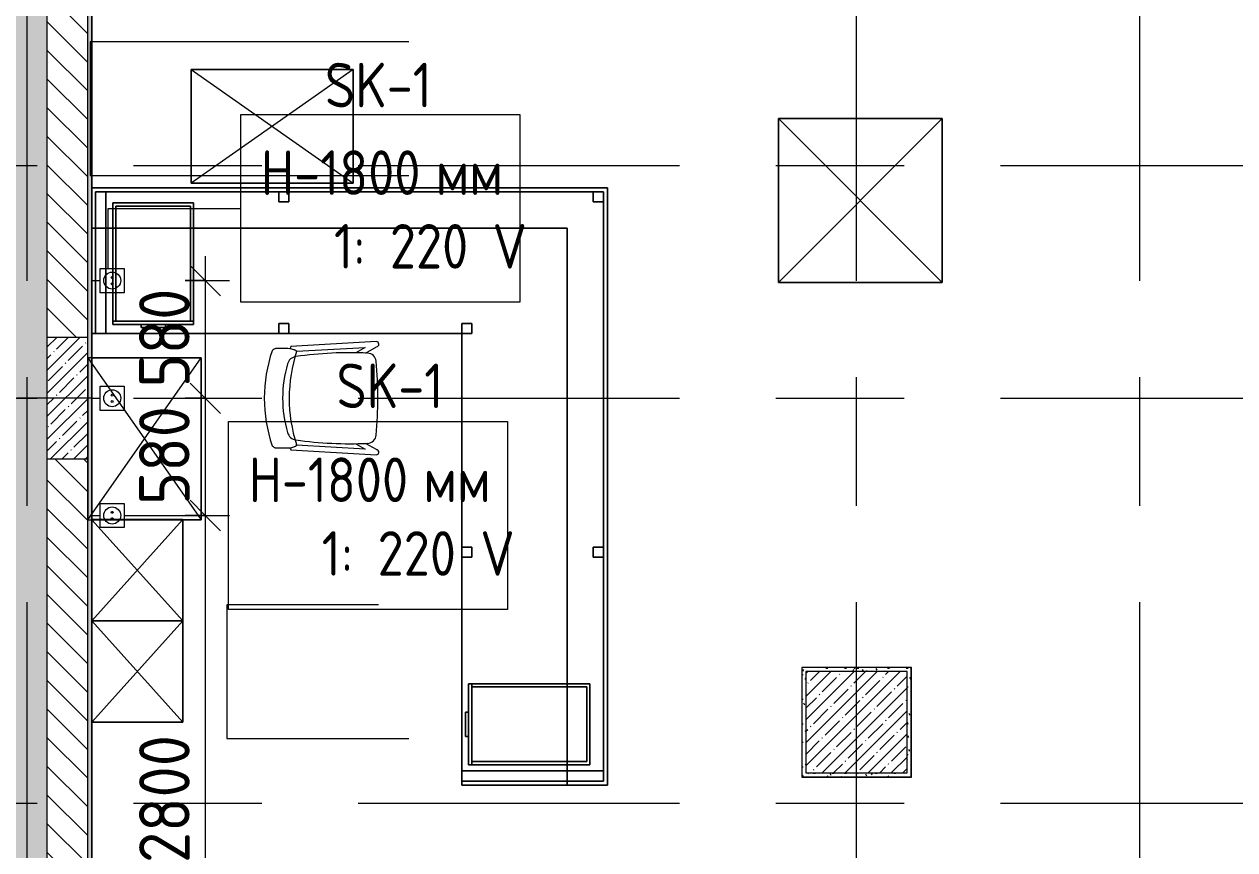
# Model space of a CAD drawing. Header units: millimetres. Extents: x 35111 to 235598, y -8553 to 29000.
# Drawn here: x 66446 to 72430, y 14770 to 18847 of the extents above; entities that cross this region are included whole.
import ezdxf

# ---------------------------------------------------------------- set-up
doc = ezdxf.new("R2010")
doc.units = ezdxf.units.MM
doc.linetypes.add('Осевая', pattern=[3175, 635, -476.25, 1587.5, -476.25])
for name, color, linetype, lineweight in [('A-ANNO-DIMS', 7, 'Continuous', 9), ('A-ANNO-DIMS-100', 7, 'Continuous', 9), ('A-DETL', 7, 'Continuous', 9), ('A-DETL-GENF', 7, 'Continuous', 9), ('A-WALL', 7, 'Continuous', 9), ('E-ELEC-FIXT-IDEN', 7, 'Continuous', 9), ('I-WALL', 7, 'Continuous', 9), ('S-COLS', 7, 'Continuous', 9), ('Оси-2', 7, 'Осевая', 9), ('Электрические приборы', 7, 'Continuous', 9)]:
    doc.layers.add(name, color=color, linetype=linetype, lineweight=lineweight)
for name, color, linetype, lineweight, true_color in [('A-DETL-GENF-1', 7, 'Continuous', 9, 0xd4d4d4), ('A-WALL-1', 7, 'Continuous', 9, 0x3c3c3c), ('A-WALL-FNSH-1', 7, 'Continuous', 9, 0x3c3c3c), ('I-FURN-1', 7, 'Continuous', 9, 0xf0f0f0), ('Оси розеток', 7, 'Continuous', 9, 0xff1e23)]:
    doc.layers.add(name, color=color, linetype=linetype, lineweight=lineweight, true_color=true_color)
doc.styles.add('GOST Common_1', font='GOST_Common.ttf', dxfattribs={"width": 0.9, "height": 220})
doc.styles.add('ISOCPEUR', font='isocpeur.ttf', dxfattribs={"width": 0.9, "height": 250})
doc.dimstyles.new('ISO-2_5_0_9К_БОЛЬШОЙ', dxfattribs={"dimscale": 304.8, "dimtxt": 248.995294, "dimasz": 0.492126, "dimexe": 0.393701, "dimexo": 0.984252, "dimgap": 0, "dimtad": 1, "dimdec": 0, "dimrnd": 10, "dimzin": 0, "dimdsep": 46, "dimtxsty": 'ISOCPEUR', "dimblk1": 'OBLIQUE', "dimblk2": 'OBLIQUE', "dimsah": 1, "dimcen": 0.09, "dimdle": 0.393701, "dimazin": 0, "dimtfac": 1, "dimtdec": 4, "dimtix": 1, "dimtmove": 0, "dimatfit": 3, "dimfxl": 1, "dimtvp": 1, "dimtolj": 1, "dimtzin": 0, "dimarcsym": 2})
pattern_1 = [(0, (0, 0), (121.92, 30.48), [10.058, -81.382, 10.058, -81.382, -487.68]), (0, (0, 0), (121.92, 30.48), [-182.88, 10.058, -172.822, 10.058, -81.382, -213.36]), (0, (0, 0), (121.92, 30.48), [-457.2, 10.058, -50.902, 10.058, -142.342]), (120, (45.72, 15.24), (-87.356454, 90.345817), [10.058, -81.382, 10.058, -81.382, -487.68]), (120, (45.72, 15.24), (-87.356454, 90.345817), [-182.88, 10.058, -172.822, 10.058, -81.382, -213.36]), (120, (45.72, 15.24), (-87.356454, 90.345817), [-457.2, 10.058, -50.902, 10.058, -142.342]), (240, (60.96, 76.2), (-34.563546, -120.825817), [10.058, -81.382, 10.058, -81.382, -487.68]), (240, (60.96, 76.2), (-34.563546, -120.825817), [-182.88, 10.058, -172.822, 10.058, -81.382, -213.36]), (240, (60.96, 76.2), (-34.563546, -120.825817), [-457.2, 10.058, -50.902, 10.058, -142.342])]

# ---------------------------------------------------------------- blocks, each defined once
blk = doc.blocks.new('BSC_Колонна _Прямоугольная - 600х600-V14-План размещения напольных электротехнических лючков и розеток 3 этажа в осях 12-23')
at = {"layer": 'S-COLS'}
h = blk.add_hatch(dxfattribs=at)
h.set_pattern_fill('FP_16', color=256, style=0, pattern_type=2)
h.set_pattern_definition([(45, (-66460, -17000), (-57.02463, 57.02463), []), (45, (-66402.975, -17000), (-57.02463, 57.02463), [100.806, -20.161, 3.353, -16.808])])
h.paths.add_polyline_path([(100, -300), (300, -300), (300, 300), (100, 300), (100, 199.7)])
for p, q in [((300, 300), (100, 300)), ((300, 199.7), (300, 300)), ((300, -300), (300, 199.7)), ((100, -300), (300, -300))]:
    blk.add_line(p, q, dxfattribs=at)
blk = doc.blocks.new('BSC_Колонна _Прямоугольная - 500х500-V24-План размещения напольных электротехнических лючков и розеток 3 этажа в осях 12-23')
at = {"layer": 'S-COLS'}
h = blk.add_hatch(dxfattribs=at)
h.set_pattern_fill('FP_37', color=256, style=0, pattern_type=2)
h.set_pattern_definition([(45, (-70560, -15400), (-57.02463, 57.02463), []), (45, (-70502.975, -15400), (-57.02463, 57.02463), [100.806, -20.161, 3.353, -16.808])])
h.paths.add_polyline_path([(-250, -250), (250, -250), (250, 250), (-250, 250), (-250, -121.2)])
for p, q in [((250, 250), (-250, 250)), ((-250, 250), (-250, -250)), ((250, -250), (250, 250)), ((-250, -250), (250, -250))]:
    blk.add_line(p, q, dxfattribs=at)
blk = doc.blocks.new('Chair_1 noor 78578 - 1_4-25422005-План размещения напольных электротехнических лючков и розеток 3 этажа в осях 12-23')
at = {"layer": 'I-FURN-1'}
for p, q in [((-130.5, 405.7), (-130.5, 344.8)), ((359.1, 344.8), (359.1, 405.7)), ((-141.2, 329.7), (-165.1, -92)), ((-136.5, -37.1), (-117.3, 302)), ((345.9, 302), (365.1, -37.1)), ((393.7, -92), (369.8, 329.7)), ((-110.2, 8.6), (-136.5, -37.1)), ((365.1, -37.1), (338.8, 8.6)), ((-139.7, -93.5), (-108.8, -39.9)), ((337.4, -39.9), (368.3, -93.5))]:
    blk.add_line(p, q, dxfattribs=at)
for centre, radius, start, end in [((114.3, -271.9), 732.8, 71.31737, 108.68328), ((114.3, -239.2), 609.6, 73.82647, 106.17353), ((114.3, -279.3), 660.4, 111.69998, 112.75632), ((-37.4, 344.8), 93.1, 180, 204.98637), ((-37.4, 344.8), 93.1, 186.47848, 204.98637), ((-116, 308.2), 6.35, 204.98637, 258.40915), ((-116, 308.2), 6.35, 204.98637, 287.82764), ((114.3, -408), 746, 71.94453, 107.82764), ((1798.9, 37.7), 1909.3, 171.9659, 182.62606), ((-41.4, 297.5), 50.8, 106.17353, 171.9659), ((270, 297.5), 50.8, 8.0341, 73.82647), ((-1570.3, 37.7), 1909.3, 357.37394, 8.0341), ((344.3, 307.4), 6.35, 281.41858, 334.47697), ((344.6, 308.2), 6.35, 281.59085, 335.01363), ((266, 344.8), 93.1, 334.47697, 360), ((266, 344.8), 93.1, 335.01363, 353.52152), ((114.3, -279.3), 660.4, 67.24368, 68.30002), ((1798.9, 37.7), 1909.3, 180.87613, 182.33066), ((-1570.3, 37.7), 1909.3, 357.66934, 359.12387), ((-64, -47.7), 44.5, 182.62606, 265.09121), ((292.6, -47.7), 44.4, 275.93956, 357.37394), ((-152.4, -92.7), 12.7, 176.75, 356.75), ((114.8, 2033.8), 2133.6, 265.09121, 274.90442), ((381, -92.7), 12.7, 183.25, 3.25)]:
    blk.add_arc(centre, radius, start, end, dxfattribs=at)
for points in [[(-120.4, 422.3), (-122, 420.8), (-124.7, 417.8), (-127.8, 413.5), (-129.8, 409.4), (-130.4, 406.9), (-130.5, 405.7)], [(359.1, 405.7), (359, 406.9), (358.4, 409.4), (356.4, 413.5), (353.3, 417.8), (350.6, 420.8), (349, 422.3)]]:
    blk.add_open_spline(points, degree=3, dxfattribs=at)
blk = doc.blocks.new('Шкаф параметрический - 4_11-32490028-План размещения напольных электротехнических лючков и розеток 3 этажа в осях 12-23')
at = {"layer": 'I-FURN-1'}
for p, q in [((0, 0), (560, 800)), ((0, 800), (560, 0)), ((560, 800), (0, 800)), ((0, 800), (0, 0)), ((20, 800), (560, 800)), ((560, 0), (560, 800)), ((560, 800), (560, 0)), ((0, 0), (560, 0)), ((470, 0), (20, 0)), ((560, 0), (470, 0))]:
    blk.add_line(p, q, dxfattribs=at)
blk = doc.blocks.new('Шкаф параметрический - 1_125-26257964-План размещения напольных электротехнических лючков и розеток 3 этажа в осях 12-23')
at = {"layer": 'I-FURN-1'}
for p, q in [((0, 0), (560, 800)), ((0, 800), (560, 0)), ((560, 800), (0, 800)), ((0, 800), (0, 0)), ((0, 0), (0, 800)), ((0, 800), (560, 800)), ((560, 0), (560, 800)), ((560, 800), (560, 0)), ((0, 0), (560, 0)), ((560, 0), (0, 0))]:
    blk.add_line(p, q, dxfattribs=at)
blk = doc.blocks.new('Шкаф параметрический - 1_168-26257969-План размещения напольных электротехнических лючков и розеток 3 этажа в осях 12-23')
at = {"layer": 'I-FURN-1'}
for p, q in [((0, 0), (450, 500.5)), ((0, 500.5), (450, 0)), ((450, 500.5), (0, 500.5)), ((0, 500.5), (0, 0)), ((0, 500.5), (450, 500.5)), ((450, 0), (450, 500.5)), ((450, 500.5), (450, 0)), ((0, 0), (450, 0)), ((450, 0), (0, 0))]:
    blk.add_line(p, q, dxfattribs=at)
blk = doc.blocks.new('Шкаф параметрический - 1_168-V129-План размещения напольных электротехнических лючков и розеток 3 этажа в осях 12-23')
at = {"layer": 'I-FURN-1'}
for p, q in [((450, 500.5), (0, 500.5)), ((0, 500.5), (450, 500.5)), ((0, 0), (449.2, 499.5)), ((0, 499.5), (0, 0)), ((0.8, 499.5), (450, 0)), ((450, 0), (450, 499.5)), ((450, 499.5), (450, 0)), ((0, 0), (450, 0)), ((450, 0), (0, 0))]:
    blk.add_line(p, q, dxfattribs=at)
blk = doc.blocks.new('Шкаф параметрический - 1_306-26543793-План размещения напольных электротехнических лючков и розеток 3 этажа в осях 12-23')
at = {"layer": 'I-FURN-1'}
for p, q in [((0, 0), (810, 810)), ((0, 810), (810, 0)), ((810, 810), (0, 810)), ((0, 810), (0, 0)), ((0, 0), (0, 810)), ((0, 810), (810, 810)), ((810, 0), (810, 810)), ((810, 810), (810, 0)), ((0, 0), (810, 0)), ((810, 0), (0, 0))]:
    blk.add_line(p, q, dxfattribs=at)
blk = doc.blocks.new('Блок Розеток и Выключателей - Блок Розеток и Выключателей_SK1-V145-План размещения напольных электротехнических лючков и розеток 3 этажа в осях 12-23')
at = {"layer": 'A-DETL-GENF'}
for p, q in [((-60, -40), (60, -40)), ((-60, -160), (-60, -40)), ((60, -40), (60, -160)), ((60, -160), (-60, -160))]:
    blk.add_line(p, q, dxfattribs=at)
for centre, radius in [((0, -100), 42), ((-15.6, -100), 4.8), ((15.6, -100), 4.8)]:
    blk.add_circle(centre, radius, dxfattribs=at)
at = {"layer": 'Оси розеток'}
blk.add_line((0, 0), (0, -40), dxfattribs=at)
blk = doc.blocks.new('Рецепция библиотеки - Рецепция библиотеки-32034482-План размещения напольных электротехнических лючков и розеток 3 этажа в осях 12-23')
at = {"layer": 'I-FURN-1'}
for p, q in [((1040, 940), (-1509, 940)), ((-1509, 940), (1040, 940)), ((1040, 940), (-1509, 940)), ((-1509, 940), (1040, 940)), ((-1440, 920), (-1490, 920)), ((-1490, 920), (-1490, 740)), ((-1490, 740), (-1490, 920)), ((-1490, 920), (-1440, 920)), ((-1490, 740), (-1490, 920)), ((-1490, 920), (1020, 920)), ((-1440, 920), (-1490, 920)), ((-1490, 920), (-1490, 740)), ((-1490, 920), (-1490, 740)), ((1020, 920), (-1490, 920)), ((-1490, 920), (1020, 920)), ((-1490, 740), (-1490, 920)), ((-1440, 740), (-1440, 920)), ((-1440, 920), (-1440, 740)), ((-585, 920), (-1440, 920)), ((-535, 920), (-585, 920)), ((-585, 920), (-585, 870)), ((-585, 870), (-585, 920)), ((-585, 920), (-535, 920)), ((-535, 920), (-585, 920)), ((-535, 870), (-535, 920)), ((-535, 920), (-535, 870)), ((970, 920), (-535, 920)), ((1020, 920), (970, 920)), ((970, 920), (970, 870)), ((970, 870), (970, 920)), ((970, 920), (1020, 920)), ((1020, 920), (970, 920)), ((1020, 870), (1020, 920)), ((1020, 920), (1020, 870)), ((1020, 920), (1020, -1990)), ((1020, 870), (1020, 920)), ((1020, -1990), (1020, 920)), ((1020, 920), (1020, -1990)), ((1040, -2010), (1040, 940)), ((1040, 940), (1040, -2010)), ((1040, -2010), (1040, 940)), ((1040, 940), (1040, -2010)), ((-1005.3, 864.5), (-1405.3, 864.5)), ((-1405.3, 864.5), (-1405.3, 740)), ((-1405.3, 740), (-1405.3, 864.5)), ((-1405.3, 864.5), (-1005.3, 864.5)), ((-1005.3, 864.5), (-1405.3, 864.5)), ((-1405.3, 864.5), (-1405.3, 740)), ((-1405.3, 740), (-1405.3, 864.5)), ((-1405.3, 864.5), (-1005.3, 864.5)), ((-1005.3, 864.5), (-1405.3, 864.5)), ((-1405.3, 864.5), (-1405.3, 740)), ((-1405.3, 740), (-1405.3, 864.5)), ((-1405.3, 864.5), (-1005.3, 864.5)), ((-1389.3, 740), (-1389.3, 848.5)), ((-1389.3, 848.5), (-1021.3, 848.5)), ((-1021.3, 848.5), (-1389.3, 848.5)), ((-1389.3, 848.5), (-1389.3, 740)), ((-1021.3, 848.5), (-1021.3, 740)), ((-1021.3, 740), (-1021.3, 848.5)), ((-1005.3, 740), (-1005.3, 864.5)), ((-1005.3, 864.5), (-1005.3, 740)), ((-1005.3, 740), (-1005.3, 864.5)), ((-1005.3, 864.5), (-1005.3, 740)), ((-1005.3, 740), (-1005.3, 864.5)), ((-1005.3, 864.5), (-1005.3, 740)), ((-585, 870), (-535, 870)), ((-535, 870), (-585, 870)), ((970, 870), (1020, 870)), ((1020, 870), (970, 870)), ((1020, -835), (1020, 870)), ((-1509, 740), (840, 740)), ((840, 740), (-1509, 740)), ((-1490, 740), (-1490, 220)), ((-1490, 220), (-1490, 740)), ((-1490, 220), (-1490, 740)), ((-1490, 740), (-1490, 220)), ((-1490, 740), (-1490, 220)), ((-1490, 220), (-1490, 740)), ((-1440, 220), (-1440, 740)), ((-1440, 740), (-1440, 220)), ((-1405.3, 740), (-1405.3, 280.5)), ((-1405.3, 280.5), (-1405.3, 740)), ((-1405.3, 740), (-1405.3, 280.5)), ((-1405.3, 280.5), (-1405.3, 740)), ((-1405.3, 740), (-1405.3, 264.5)), ((-1405.3, 264.5), (-1405.3, 740)), ((-1389.3, 280.5), (-1389.3, 740)), ((-1389.3, 740), (-1389.3, 280.5)), ((-1021.3, 740), (-1021.3, 280.5)), ((-1021.3, 280.5), (-1021.3, 740)), ((-1005.3, 280.5), (-1005.3, 740)), ((-1005.3, 740), (-1005.3, 280.5)), ((-1005.3, 280.5), (-1005.3, 740)), ((-1005.3, 740), (-1005.3, 280.5)), ((-1005.3, 264.5), (-1005.3, 740)), ((-1005.3, 740), (-1005.3, 264.5)), ((840, 740), (840, -2010)), ((840, -2010), (840, 740)), ((-1389.3, 280.5), (-1405.3, 280.5)), ((-1405.3, 280.5), (-1405.3, 264.5)), ((-1405.3, 264.5), (-1405.3, 280.5)), ((-1405.3, 280.5), (-1389.3, 280.5)), ((-1005.3, 280.5), (-1405.3, 280.5)), ((-1405.3, 280.5), (-1405.3, 264.5)), ((-1405.3, 264.5), (-1405.3, 280.5)), ((-1405.3, 280.5), (-1389.3, 280.5)), ((-1389.3, 280.5), (-1405.3, 280.5)), ((-1405.3, 280.5), (-1405.3, 264.5)), ((-1405.3, 264.5), (-1405.3, 280.5)), ((-1405.3, 280.5), (-1389.3, 280.5)), ((-1405.3, 280.5), (-1389.3, 280.5)), ((-1389.3, 280.5), (-1405.3, 280.5)), ((-1405.3, 280.5), (-1405.3, 264.5)), ((-1405.3, 264.5), (-1405.3, 280.5)), ((-1405.3, 264.5), (-1265.3, 264.5)), ((-1265.3, 264.5), (-1405.3, 264.5)), ((-1405.3, 264.5), (-1005.3, 264.5)), ((-1265.3, 264.5), (-1405.3, 264.5)), ((-1405.3, 264.5), (-1265.3, 264.5)), ((-1265.3, 264.5), (-1405.3, 264.5)), ((-1405.3, 264.5), (-1265.3, 264.5)), ((-1265.3, 264.5), (-1405.3, 264.5)), ((-1405.3, 264.5), (-1005.3, 264.5)), ((-1005.3, 264.5), (-1405.3, 264.5)), ((-1021.3, 280.5), (-1389.3, 280.5)), ((-1389.3, 280.5), (-1021.3, 280.5)), ((-1389.3, 280.5), (-1021.3, 280.5)), ((-1021.3, 280.5), (-1389.3, 280.5)), ((-1389.3, 280.5), (-1021.3, 280.5)), ((-1145.3, 264.5), (-1265.3, 264.5)), ((-1265.3, 264.5), (-1265.3, 249.5)), ((-1265.3, 249.5), (-1265.3, 264.5)), ((-1265.3, 264.5), (-1145.3, 264.5)), ((-1145.3, 264.5), (-1265.3, 264.5)), ((-1265.3, 264.5), (-1265.3, 249.5)), ((-1265.3, 249.5), (-1265.3, 264.5)), ((-1265.3, 264.5), (-1145.3, 264.5)), ((-1145.3, 264.5), (-1265.3, 264.5)), ((-1265.3, 264.5), (-1265.3, 249.5)), ((-1265.3, 249.5), (-1265.3, 264.5)), ((-1265.3, 264.5), (-1145.3, 264.5)), ((-1265.3, 264.5), (-1145.3, 264.5)), ((-1145.3, 264.5), (-1265.3, 264.5)), ((-1145.3, 264.5), (-1265.3, 264.5)), ((-1265.3, 264.5), (-1145.3, 264.5)), ((-1145.3, 264.5), (-1265.3, 264.5)), ((-1265.3, 264.5), (-1145.3, 264.5)), ((-1145.3, 264.5), (-1265.3, 264.5)), ((-1265.3, 249.5), (-1145.3, 249.5)), ((-1145.3, 249.5), (-1265.3, 249.5)), ((-1265.3, 249.5), (-1145.3, 249.5)), ((-1145.3, 249.5), (-1265.3, 249.5)), ((-1265.3, 249.5), (-1145.3, 249.5)), ((-1145.3, 249.5), (-1265.3, 249.5)), ((-1145.3, 249.5), (-1145.3, 264.5)), ((-1145.3, 264.5), (-1145.3, 249.5)), ((-1145.3, 249.5), (-1145.3, 264.5)), ((-1145.3, 264.5), (-1145.3, 249.5)), ((-1145.3, 249.5), (-1145.3, 264.5)), ((-1145.3, 264.5), (-1145.3, 249.5)), ((-1145.3, 264.5), (-1005.3, 264.5)), ((-1005.3, 264.5), (-1145.3, 264.5)), ((-1005.3, 264.5), (-1145.3, 264.5)), ((-1145.3, 264.5), (-1005.3, 264.5)), ((-1005.3, 264.5), (-1145.3, 264.5)), ((-1145.3, 264.5), (-1005.3, 264.5)), ((-1005.3, 264.5), (-1145.3, 264.5)), ((-1005.3, 280.5), (-1021.3, 280.5)), ((-1021.3, 280.5), (-1005.3, 280.5)), ((-1021.3, 280.5), (-1005.3, 280.5)), ((-1005.3, 280.5), (-1021.3, 280.5)), ((-1021.3, 280.5), (-1005.3, 280.5)), ((-1021.3, 280.5), (-1005.3, 280.5)), ((-1005.3, 280.5), (-1021.3, 280.5)), ((-1005.3, 264.5), (-1005.3, 280.5)), ((-1005.3, 280.5), (-1005.3, 264.5)), ((-1005.3, 264.5), (-1005.3, 280.5)), ((-1005.3, 280.5), (-1005.3, 264.5)), ((-1005.3, 264.5), (-1005.3, 280.5)), ((-1005.3, 280.5), (-1005.3, 264.5)), ((-1005.3, 264.5), (-1005.3, 280.5)), ((-1005.3, 280.5), (-1005.3, 264.5)), ((-535, 270), (-585, 270)), ((-585, 270), (-585, 220)), ((-585, 220), (-585, 270)), ((-585, 270), (-535, 270)), ((-535, 220), (-535, 270)), ((-535, 270), (-535, 220)), ((370, 270), (320, 270)), ((320, 270), (320, 220)), ((320, 220), (320, 270)), ((320, 270), (370, 270)), ((370, 220), (370, 270)), ((370, 270), (370, 220)), ((-1509, 220), (-1490, 220)), ((-1490, 220), (-1509, 220)), ((-1490, 220), (-1440, 220)), ((-1440, 220), (-1490, 220)), ((-1490, 220), (320, 220)), ((320, 220), (-1490, 220)), ((-585, 220), (-535, 220)), ((-535, 220), (-585, 220)), ((320, 220), (370, 220)), ((370, 220), (320, 220)), ((320, 220), (320, -1990)), ((320, -1990), (320, 220)), ((370, -835), (320, -835)), ((320, -835), (320, -885)), ((320, -885), (320, -835)), ((320, -835), (370, -835)), ((370, -885), (370, -835)), ((370, -835), (370, -885)), ((1020, -835), (970, -835)), ((970, -835), (970, -885)), ((970, -885), (970, -835)), ((970, -835), (1020, -835)), ((1020, -885), (1020, -835)), ((1020, -835), (1020, -885)), ((1020, -885), (1020, -835)), ((320, -885), (370, -885)), ((370, -885), (320, -885)), ((970, -885), (1020, -885)), ((1020, -885), (970, -885)), ((1020, -1940), (1020, -885)), ((369.2, -1509.4), (353.2, -1509.4)), ((353.2, -1509.4), (353.2, -1649.4)), ((353.2, -1649.4), (353.2, -1509.4)), ((353.2, -1509.4), (369.2, -1509.4)), ((369.2, -1509.4), (353.2, -1509.4)), ((353.2, -1509.4), (353.2, -1909.4)), ((353.2, -1649.4), (353.2, -1509.4)), ((353.2, -1509.4), (369.2, -1509.4)), ((369.2, -1509.4), (353.2, -1509.4)), ((353.2, -1509.4), (353.2, -1649.4)), ((353.2, -1649.4), (353.2, -1509.4)), ((353.2, -1509.4), (369.2, -1509.4)), ((369.2, -1509.4), (353.2, -1509.4)), ((353.2, -1509.4), (353.2, -1649.4)), ((353.2, -1649.4), (353.2, -1509.4)), ((353.2, -1509.4), (369.2, -1509.4)), ((840, -1509.4), (353.2, -1509.4)), ((353.2, -1509.4), (353.2, -1909.4)), ((353.2, -1909.4), (353.2, -1509.4)), ((353.2, -1509.4), (840, -1509.4)), ((369.2, -1525.4), (369.2, -1509.4)), ((369.2, -1509.4), (369.2, -1525.4)), ((369.2, -1909.4), (369.2, -1509.4)), ((369.2, -1509.4), (369.2, -1525.4)), ((369.2, -1525.4), (369.2, -1509.4)), ((369.2, -1509.4), (369.2, -1525.4)), ((840, -1509.4), (369.2, -1509.4)), ((369.2, -1509.4), (369.2, -1525.4)), ((369.2, -1525.4), (369.2, -1509.4)), ((369.2, -1509.4), (840, -1509.4)), ((840, -1509.4), (369.2, -1509.4)), ((369.2, -1509.4), (840, -1509.4)), ((369.2, -1893.4), (369.2, -1525.4)), ((369.2, -1525.4), (369.2, -1893.4)), ((369.2, -1525.4), (369.2, -1893.4)), ((369.2, -1893.4), (369.2, -1525.4)), ((369.2, -1525.4), (369.2, -1893.4)), ((369.2, -1525.4), (840, -1525.4)), ((840, -1525.4), (369.2, -1525.4)), ((953.2, -1509.4), (840, -1509.4)), ((840, -1509.4), (953.2, -1509.4)), ((953.2, -1509.4), (840, -1509.4)), ((840, -1509.4), (953.2, -1509.4)), ((953.2, -1509.4), (840, -1509.4)), ((840, -1509.4), (953.2, -1509.4)), ((840, -1525.4), (937.2, -1525.4)), ((937.2, -1525.4), (840, -1525.4)), ((937.2, -1525.4), (937.2, -1893.4)), ((937.2, -1893.4), (937.2, -1525.4)), ((953.2, -1909.4), (953.2, -1509.4)), ((953.2, -1509.4), (953.2, -1909.4)), ((953.2, -1909.4), (953.2, -1509.4)), ((953.2, -1509.4), (953.2, -1909.4)), ((953.2, -1909.4), (953.2, -1509.4)), ((953.2, -1509.4), (953.2, -1909.4)), ((353.2, -1649.4), (338.2, -1649.4)), ((338.2, -1649.4), (338.2, -1769.4)), ((338.2, -1769.4), (338.2, -1649.4)), ((338.2, -1649.4), (353.2, -1649.4)), ((353.2, -1649.4), (338.2, -1649.4)), ((338.2, -1649.4), (338.2, -1769.4)), ((338.2, -1769.4), (338.2, -1649.4)), ((338.2, -1649.4), (353.2, -1649.4)), ((353.2, -1649.4), (338.2, -1649.4)), ((338.2, -1649.4), (338.2, -1769.4)), ((338.2, -1769.4), (338.2, -1649.4)), ((338.2, -1649.4), (353.2, -1649.4)), ((353.2, -1769.4), (353.2, -1649.4)), ((353.2, -1649.4), (353.2, -1769.4)), ((353.2, -1769.4), (353.2, -1649.4)), ((353.2, -1649.4), (353.2, -1769.4)), ((353.2, -1769.4), (353.2, -1649.4)), ((353.2, -1649.4), (353.2, -1769.4)), ((353.2, -1649.4), (353.2, -1769.4)), ((353.2, -1769.4), (353.2, -1649.4)), ((353.2, -1769.4), (353.2, -1649.4)), ((353.2, -1649.4), (353.2, -1769.4)), ((353.2, -1769.4), (353.2, -1649.4)), ((353.2, -1649.4), (353.2, -1769.4)), ((353.2, -1769.4), (353.2, -1649.4)), ((338.2, -1769.4), (353.2, -1769.4)), ((353.2, -1769.4), (338.2, -1769.4)), ((338.2, -1769.4), (353.2, -1769.4)), ((353.2, -1769.4), (338.2, -1769.4)), ((338.2, -1769.4), (353.2, -1769.4)), ((353.2, -1769.4), (338.2, -1769.4)), ((353.2, -1769.4), (353.2, -1909.4)), ((353.2, -1909.4), (353.2, -1769.4)), ((353.2, -1909.4), (353.2, -1769.4)), ((353.2, -1769.4), (353.2, -1909.4)), ((353.2, -1909.4), (353.2, -1769.4)), ((353.2, -1769.4), (353.2, -1909.4)), ((353.2, -1909.4), (353.2, -1769.4)), ((353.2, -1909.4), (369.2, -1909.4)), ((369.2, -1909.4), (353.2, -1909.4)), ((353.2, -1909.4), (369.2, -1909.4)), ((369.2, -1909.4), (353.2, -1909.4)), ((353.2, -1909.4), (369.2, -1909.4)), ((369.2, -1909.4), (353.2, -1909.4)), ((353.2, -1909.4), (369.2, -1909.4)), ((369.2, -1909.4), (353.2, -1909.4)), ((353.2, -1909.4), (840, -1909.4)), ((840, -1909.4), (353.2, -1909.4)), ((369.2, -1909.4), (369.2, -1893.4)), ((369.2, -1893.4), (369.2, -1909.4)), ((369.2, -1893.4), (369.2, -1909.4)), ((369.2, -1909.4), (369.2, -1893.4)), ((369.2, -1893.4), (369.2, -1909.4)), ((840, -1893.4), (369.2, -1893.4)), ((369.2, -1893.4), (369.2, -1909.4)), ((369.2, -1909.4), (369.2, -1893.4)), ((369.2, -1893.4), (840, -1893.4)), ((369.2, -1909.4), (840, -1909.4)), ((840, -1909.4), (369.2, -1909.4)), ((369.2, -1909.4), (840, -1909.4)), ((840, -1909.4), (369.2, -1909.4)), ((937.2, -1893.4), (840, -1893.4)), ((840, -1893.4), (937.2, -1893.4)), ((840, -1909.4), (953.2, -1909.4)), ((953.2, -1909.4), (840, -1909.4)), ((840, -1909.4), (953.2, -1909.4)), ((953.2, -1909.4), (840, -1909.4)), ((840, -1909.4), (953.2, -1909.4)), ((953.2, -1909.4), (840, -1909.4)), ((840, -1940), (320, -1940)), ((320, -1940), (320, -1990)), ((320, -1990), (320, -1940)), ((320, -1940), (840, -1940)), ((1020, -1940), (840, -1940)), ((840, -1940), (1020, -1940)), ((1020, -1990), (1020, -1940)), ((1020, -1940), (1020, -1990)), ((1020, -1990), (1020, -1940)), ((320, -1990), (840, -1990)), ((840, -1990), (320, -1990)), ((840, -1990), (320, -1990)), ((320, -1990), (320, -2010)), ((320, -2010), (320, -1990)), ((320, -1990), (840, -1990)), ((320, -1990), (840, -1990)), ((840, -1990), (320, -1990)), ((320, -2010), (840, -2010)), ((840, -2010), (320, -2010)), ((840, -1990), (1020, -1990)), ((1020, -1990), (840, -1990)), ((1020, -1990), (840, -1990)), ((840, -1990), (1020, -1990)), ((840, -1990), (1020, -1990)), ((1020, -1990), (840, -1990)), ((840, -2010), (1040, -2010)), ((1040, -2010), (840, -2010)), ((840, -2010), (1020, -2010)), ((1020, -2010), (840, -2010)), ((1020, -2010), (1040, -2010)), ((1040, -2010), (1020, -2010))]:
    blk.add_line(p, q, dxfattribs=at)
blk = doc.blocks.new('DIMBLOCK15-План размещения напольных электротехнических лючков и розеток 3 этажа в осях 12-23')
at = {"layer": 'A-ANNO-DIMS-100', "lineweight": 20}
for p, q in [((67340.7, 17580.9), (67265.7, 17655.9)), ((67340.7, 17580.9), (67415.7, 17505.9)), ((67340.7, 16999.9), (67265.7, 17074.9)), ((67340.7, 16999.9), (67415.7, 16924.9))]:
    blk.add_line(p, q, dxfattribs=at)
at = {"layer": 'A-ANNO-DIMS-100'}
for p, q in [((67340.7, 17700.9), (67340.7, 16999.9)), ((67241, 17580.9), (67460.7, 17580.9)), ((67340.7, 17580.9), (67241, 17580.9)), ((67241, 16999.9), (67460.7, 16999.9)), ((67340.7, 16999.9), (67241, 16999.9))]:
    blk.add_line(p, q, dxfattribs=at)
at = {"layer": 'A-ANNO-DIMS-100', "color": 0, "insert": (67014.1, 17053.4), "char_height": 250, "width": 568.858, "attachment_point": 1, "rotation": 90, "line_spacing_factor": 1.149209, "style": 'ISOCPEUR'}
blk.add_mtext('580', dxfattribs=at)
blk = doc.blocks.new('_Oblique')
at = {"color": 0, "linetype": 'ByBlock', "lineweight": -2}
blk.add_line((-0.5, -0.5), (0.5, 0.5), dxfattribs=at)
blk = doc.blocks.new('DIMBLOCK16-План размещения напольных электротехнических лючков и розеток 3 этажа в осях 12-23')
at = {"layer": 'A-ANNO-DIMS-100', "lineweight": 20}
for p, q in [((67340.7, 16999.9), (67265.7, 17074.9)), ((67340.7, 16999.9), (67415.7, 16924.9)), ((67340.7, 16420.9), (67265.7, 16495.9)), ((67340.7, 16420.9), (67415.7, 16345.9))]:
    blk.add_line(p, q, dxfattribs=at)
at = {"layer": 'A-ANNO-DIMS-100'}
for p, q in [((67241, 16999.9), (67460.7, 16999.9)), ((67340.7, 16999.9), (67241, 16999.9)), ((67340.7, 16999.9), (67340.7, 16420.9)), ((67241, 16420.9), (67460.7, 16420.9)), ((67340.7, 16420.9), (67241, 16420.9))]:
    blk.add_line(p, q, dxfattribs=at)
at = {"layer": 'A-ANNO-DIMS-100', "color": 0, "insert": (67014.1, 16473.4), "char_height": 250, "width": 568.858, "attachment_point": 1, "rotation": 90, "line_spacing_factor": 1.149209, "style": 'ISOCPEUR'}
blk.add_mtext('580', dxfattribs=at)
blk = doc.blocks.new('DIMBLOCK17-План размещения напольных электротехнических лючков и розеток 3 этажа в осях 12-23')
at = {"layer": 'A-ANNO-DIMS-100', "lineweight": 20}
for p, q in [((67340.7, 16420.9), (67265.7, 16495.9)), ((67340.7, 16420.9), (67415.7, 16345.9)), ((67340.7, 13621), (67265.7, 13696)), ((67340.7, 13621), (67415.7, 13546))]:
    blk.add_line(p, q, dxfattribs=at)
at = {"layer": 'A-ANNO-DIMS-100'}
for p, q in [((67241, 16420.9), (67460.7, 16420.9)), ((67340.7, 16420.9), (67241, 16420.9)), ((67340.7, 16420.9), (67340.7, 13501)), ((67369.5, 13621), (67220.7, 13621)), ((67340.7, 13621), (67369.5, 13621))]:
    blk.add_line(p, q, dxfattribs=at)
at = {"layer": 'A-ANNO-DIMS-100', "color": 0, "insert": (67014.1, 14704.9), "char_height": 250, "width": 758.478, "attachment_point": 1, "rotation": 90, "line_spacing_factor": 1.149209, "style": 'ISOCPEUR'}
blk.add_mtext('2800', dxfattribs=at)

msp = doc.modelspace()

# ---------------------------------------------------------------- hatches: boundary and pattern name
at = {"layer": 'A-DETL-GENF-1'}
h = msp.add_hatch(color=256, dxfattribs=at)
h.paths.add_polyline_path([(79002.7, -258), (84826.2, -258), (84826.2, 3300), (75858, 3300), (75858, -258), (76090.9, -258)])
h.paths.add_polyline_path([(66560, 11900), (66560, 27358), (41910, 27358), (41910, 23858), (38510, 23858), (38510, 23799.7), (38742.7, 23799.7), (38742.7, 15358), (42380, 15358), (42380, 11900), (64444, 11900)])
h.paths.add_polyline_path([(81914.4, 15650), (84500.7, 15650), (84500.7, 18590), (74040, 18590), (74040, 15650), (79002.7, 15650)])
at = {"layer": 'I-WALL'}
h = msp.add_hatch(dxfattribs=at)
h.set_pattern_fill('FP_71', color=256, style=0, pattern_type=2)
h.set_pattern_definition(pattern_1)
h.paths.add_polyline_path([(66780, 13620), (66780, 26900), (66760, 26900), (66760, 13620)])
h = msp.add_hatch(dxfattribs=at)
h.set_pattern_fill('FP_21', color=256, style=0, pattern_type=2)
h.set_pattern_definition([(135, (0, 0), (-70.71068, -70.71068), [])])
h.paths.add_polyline_path([(66760, 12320), (66760, 16700), (66560, 16700), (66560, 12320)])
h.paths.add_polyline_path([(66702.9, 17300), (66760, 17300), (66760, 26500), (66560, 26500), (66560, 17300)])
h = msp.add_hatch(dxfattribs=at)
h.set_pattern_fill('FP_71', color=256, style=0, pattern_type=2)
h.set_pattern_definition(pattern_1)
h.paths.add_polyline_path([(70830, 15650), (70830, 15670), (70290, 15670), (70290, 15650), (70810, 15650)])
h = msp.add_hatch(dxfattribs=at)
h.set_pattern_fill('FP_71', color=256, style=0, pattern_type=2)
h.set_pattern_definition(pattern_1)
h.paths.add_polyline_path([(70310, 15130), (70310, 15650), (70290, 15650), (70290, 15130)])
h = msp.add_hatch(dxfattribs=at)
h.set_pattern_fill('FP_71', color=256, style=0, pattern_type=2)
h.set_pattern_definition(pattern_1)
h.paths.add_polyline_path([(70830, 15150), (70830, 15650), (70810, 15650), (70810, 15150)])
h = msp.add_hatch(dxfattribs=at)
h.set_pattern_fill('FP_71', color=256, style=0, pattern_type=2)
h.set_pattern_definition(pattern_1)
h.paths.add_polyline_path([(70810, 15130), (70830, 15130), (70830, 15150), (70310, 15150), (70310, 15130)])

# ---------------------------------------------------------------- linework, layer by layer
at = {"layer": 'A-DETL'}
for p, q in [((66560, 11900), (66560, 27358)), ((68347.6, 18759.7), (66772.6, 18759.7)), ((66772.6, 18759.7), (66772.6, 18099.7)), ((66772.6, 18099.7), (68347.6, 18099.7)), ((68197.6, 15979.7), (67447.6, 15979.7)), ((67447.6, 15979.7), (67447.6, 15319.7)), ((67447.6, 15319.7), (68347.6, 15319.7))]:
    msp.add_line(p, q, dxfattribs=at)
at = {"layer": 'A-WALL'}
msp.add_line((66760, 12320), (66760, 27100), dxfattribs=at)
at = {"layer": 'A-WALL-1'}
for p, q in [((70830, 15670), (70290, 15670)), ((70290, 15670), (70290, 15130)), ((70830, 15130), (70830, 15670)), ((70290, 15130), (70830, 15130))]:
    msp.add_line(p, q, dxfattribs=at)
at = {"layer": 'A-WALL-FNSH-1'}
for p, q in [((66780, 26900), (66780, 16400.7)), ((66781, 16400.7), (66781, 26879)), ((66780, 16399.7), (66780, 13621)), ((66781, 13621), (66781, 16399.7)), ((70831, 15671), (70289, 15671)), ((70289, 15671), (70289, 15129)), ((70831, 15129), (70831, 15671)), ((70289, 15129), (70831, 15129))]:
    msp.add_line(p, q, dxfattribs=at)
at = {"layer": 'E-ELEC-FIXT-IDEN'}
for p, q in [((66861, 17937.7), (67516.7, 17937.7)), ((66861, 17640.9), (66861, 17937.7)), ((66781, 16999.9), (66410.5, 16999.9)), ((66941, 16420.9), (67456, 16420.9))]:
    msp.add_line(p, q, dxfattribs=at)
at = {"layer": 'E-ELEC-FIXT-IDEN', "flags": 128}
for points in [[(67516.7, 18401.7), (68895.7, 18401.7), (68895.7, 17473.7), (67516.7, 17473.7)], [(67456, 16884.9), (68835, 16884.9), (68835, 15956.9), (67456, 15956.9)]]:
    msp.add_lwpolyline(points, close=True, dxfattribs=at)
at = {"layer": 'Оси-2'}
for p, q in [((66460, 593.7), (66460, 24850)), ((70560, 593.7), (70560, 24850)), ((71960, 593.7), (71960, 24850)), ((38410.7, 18150), (82250, 18150)), ((38410.7, 17000), (82250, 17000)), ((38410.7, 15000), (81650, 15000))]:
    msp.add_line(p, q, dxfattribs=at)

# ---------------------------------------------------------------- block references
at = {"layer": 'I-FURN-1'}
for name, p, rotation in [('Шкаф параметрический - 1_125-26257964-План размещения напольных электротехнических лючков и розеток 3 этажа в осях 12-23', (67272.2, 18622.5), 269.9999999999998), ('Шкаф параметрический - 1_306-26543793-План размещения напольных электротехнических лючков и розеток 3 этажа в осях 12-23', (70174, 18381.5), 270.0000000000002), ('Chair_1 noor 78578 - 1_4-25422005-План размещения напольных электротехнических лючков и розеток 3 этажа в осях 12-23', (68093.9, 16885.7), 89.99999999999984)]:
    msp.add_blockref(name, p, dxfattribs=dict(at, rotation=rotation))
for name, p in [('Рецепция библиотеки - Рецепция библиотеки-32034482-План размещения напольных электротехнических лючков и розеток 3 этажа в осях 12-23', (68289, 17099.7)), ('Шкаф параметрический - 4_11-32490028-План размещения напольных электротехнических лючков и розеток 3 этажа в осях 12-23', (66760, 16399.7)), ('Шкаф параметрический - 1_168-V129-План размещения напольных электротехнических лючков и розеток 3 этажа в осях 12-23', (66780, 15900.2)), ('Шкаф параметрический - 1_168-26257969-План размещения напольных электротехнических лючков и розеток 3 этажа в осях 12-23', (66780, 15399.7))]:
    msp.add_blockref(name, p, dxfattribs=at)
at = {"layer": 'S-COLS'}
for name, p in [('BSC_Колонна _Прямоугольная - 600х600-V14-План размещения напольных электротехнических лючков и розеток 3 этажа в осях 12-23', (66460, 17000)), ('BSC_Колонна _Прямоугольная - 500х500-V24-План размещения напольных электротехнических лючков и розеток 3 этажа в осях 12-23', (70560, 15400))]:
    msp.add_blockref(name, p, dxfattribs=at)
at = {"layer": 'Электрические приборы', "rotation": 89.9999999999999}
for p in [(66781, 17580.9), (66781, 16999.9), (66781, 16420.9)]:
    msp.add_blockref('Блок Розеток и Выключателей - Блок Розеток и Выключателей_SK1-V145-План размещения напольных электротехнических лючков и розеток 3 этажа в осях 12-23', p, dxfattribs=at)

# ---------------------------------------------------------------- texts
at = {"layer": 'E-ELEC-FIXT-IDEN', "char_height": 220, "attachment_point": 1, "style": 'GOST Common_1'}
for s, insert, width in [('SK-1', (67932.6, 18656.4), 656.582), ('H-1800 ', (67616.7, 18224), 1046.202), ('мм', (68479.9, 18224), 375.19), ('   1: 220 V', (67616.7, 17860.2), 1291.519), ('SK-1', (67989.9, 17171.3), 656.582), ('H-1800 ', (67556, 16707.3), 1046.202), ('мм', (68419.2, 16707.3), 375.19), ('   1: 220 V', (67556, 16343.5), 1291.519)]:
    msp.add_mtext(s, dxfattribs=dict(at, insert=insert, width=width))

# ---------------------------------------------------------------- dimensions: what is measured, and where the dimension line sits
at = {"layer": 'A-ANNO-DIMS'}
for base, p1, p2, override, picture, middle in [((67340.7, 16999.9), (66941, 17580.9), (66941, 16999.9), {"dimpost": '<>', "dimfxl": 581}, 'DIMBLOCK15-План размещения напольных электротехнических лючков и розеток 3 этажа в осях 12-23', (67215.7, 17290.4)), ((67340.7, 16420.9), (66941, 16999.9), (66941, 16420.9), {"dimpost": '<>', "dimfxl": 579}, 'DIMBLOCK16-План размещения напольных электротехнических лючков и розеток 3 этажа в осях 12-23', (67215.7, 16710.4)), ((67340.7, 13621), (66941, 16420.9), (67069.5, 13621), {"dimpost": '<>', "dimfxl": 2802.895352}, 'DIMBLOCK17-План размещения напольных электротехнических лючков и розеток 3 этажа в осях 12-23', (67215.7, 15021))]:
    dim = msp.add_linear_dim(base=base, p1=p1, p2=p2, angle=90, dimstyle='ISO-2_5_0_9К_БОЛЬШОЙ', override=override, dxfattribs=at)
    dim.commit()
    dim.dimension.update_dxf_attribs({"geometry": picture, "text_midpoint": middle})

doc.saveas('drawing.dxf')
